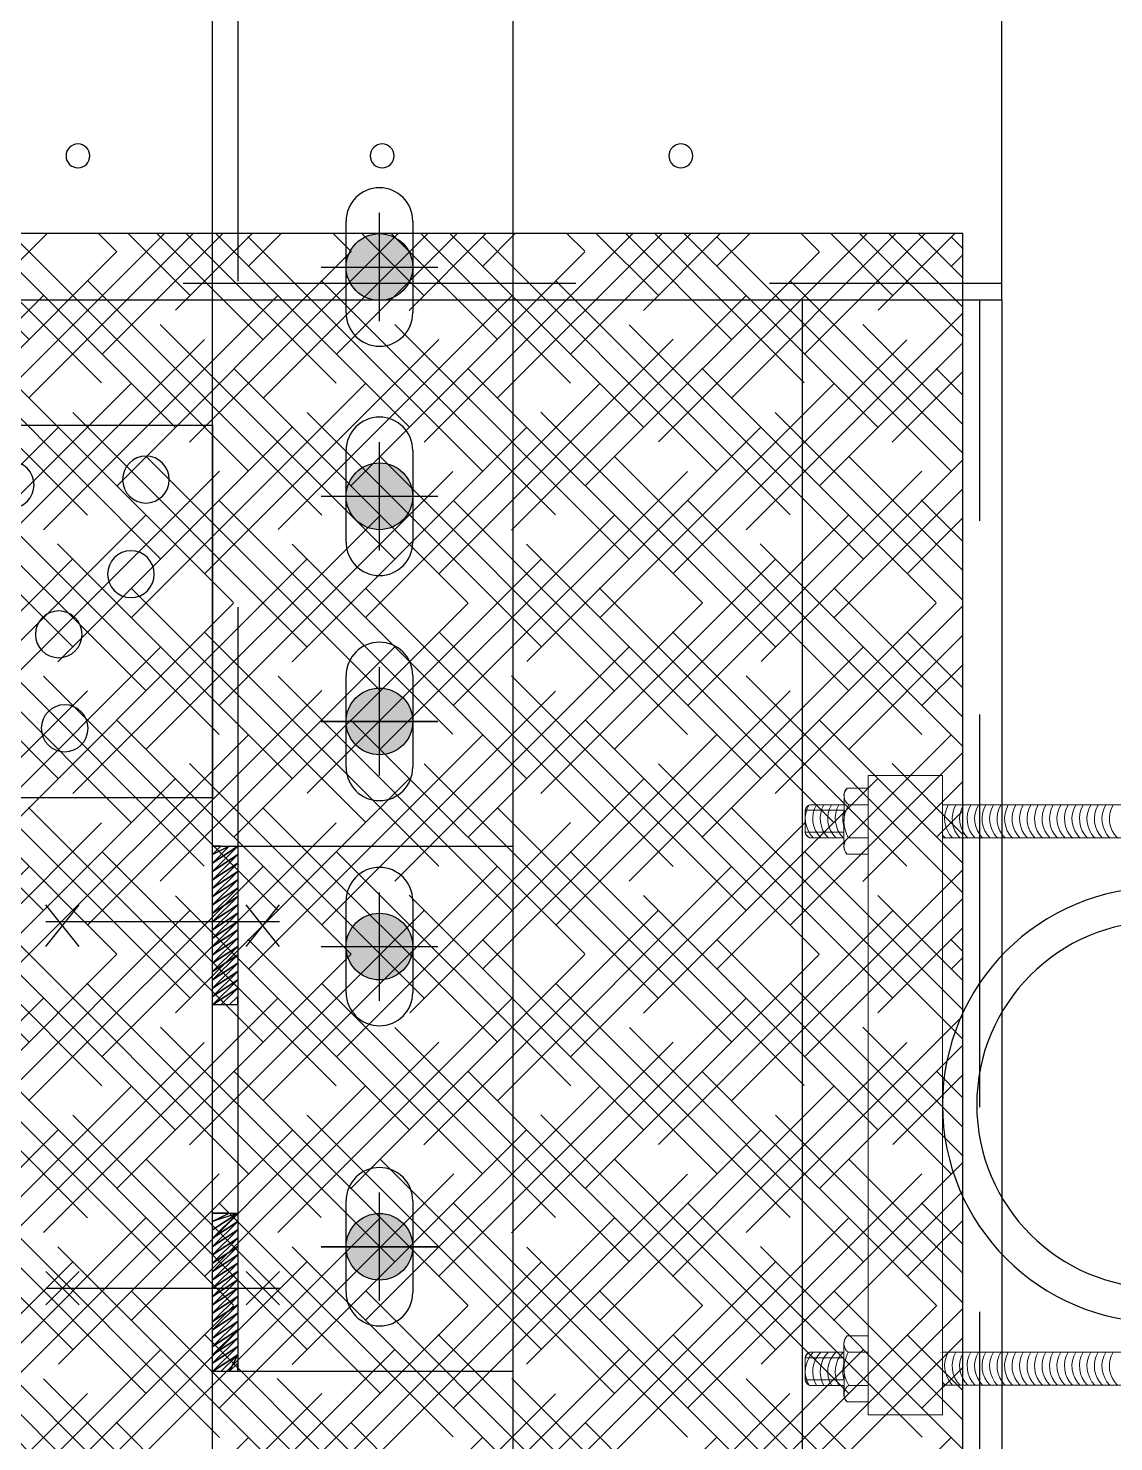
# Model space of a CAD drawing. Header units: inches. Extents: x -7660 to 802, y -193 to 3.
# Drawn here: x 313.572 to 314.006, y -156.532 to -155.968 of the extents above; entities that cross this region are included whole.
import ezdxf

# ---------------------------------------------------------------- set-up
doc = ezdxf.new("R2010")
doc.units = ezdxf.units.IN
doc.header["$MEASUREMENT"] = 0
doc.linetypes.add('HIDDEN', pattern=[0.375, 0.25, -0.125])
for name, color, linetype in [('0-A INSTALAR', 10, 'Continuous'), ('AT', 80, 'Continuous'), ('lay_exist', 9, 'Continuous'), ('LINHA FINA', 9, 'Continuous'), ('À INSTALAR', 10, 'Continuous')]:
    doc.layers.add(name, color=color, linetype=linetype)

# ---------------------------------------------------------------- blocks, each defined once
blk = doc.blocks.new('FCI 2')
at = {"layer": 'AT'}
h = blk.add_hatch(color=256, dxfattribs=at)
h.paths.add_polyline_path([(1010713.667785916, 151166.1962165064, 1), (1010726.367785916, 151166.1962165064, 1)])
h.paths.add_polyline_path([(1010723.97610635, 151168.1452679973), (1010723.684874237, 151163.7427361995), (1010719.726553803, 151161.7936847085), (1010716.059465481, 151164.2471650155), (1010716.350697594, 151168.6496968134), (1010720.309018028, 151170.5987483043)], flags=16)
h = blk.add_hatch(color=256, dxfattribs=at)
h.paths.add_polyline_path([(1010714.917785916, 151120.4162165064, 1), (1010727.617785916, 151120.4162165064, 1)])
h.paths.add_polyline_path([(1010725.22610635, 151122.3652679974), (1010724.934874238, 151117.9627361995), (1010720.976553803, 151116.0136847086), (1010717.309465482, 151118.4671650156), (1010717.600697594, 151122.8696968133), (1010721.559018028, 151124.8187483043)], flags=16)
for points in [[(1010707.387785916, 151105.9062165064), (1010827.307785916, 151105.9062165064), (1010827.307785916, 151182.0662165064), (1010707.387785916, 151182.0662165064)], [(1010719.726553803, 151161.7936847085), (1010723.684874237, 151163.7427361994), (1010723.97610635, 151168.1452679973), (1010720.309018028, 151170.5987483043), (1010716.350697594, 151168.6496968134), (1010716.059465481, 151164.2471650155)], [(1010720.976553803, 151116.0136847085), (1010724.934874237, 151117.9627361994), (1010725.22610635, 151122.3652679973), (1010721.559018028, 151124.8187483043), (1010717.600697594, 151122.8696968134), (1010717.309465481, 151118.4671650155)]]:
    blk.add_lwpolyline(points, close=True, dxfattribs=at)
for centre, radius in [((1010720.017785916, 151166.1962165064), 6.35), ((1010720.017785916, 151166.1962165064), 6.35), ((1010741.677785916, 151168.3362165064), 4.79), ((1010769.457785916, 151168.2162165064), 4.79), ((1010796.947785916, 151167.8462165064), 4.79), ((1010740.447785916, 151148.2062165064), 4.79), ((1010767.997785916, 151148.3262165064), 4.79), ((1010795.727785916, 151148.6462165064), 4.79), ((1010754.227785916, 151136.6962165064), 4.79), ((1010783.027785916, 151136.4262165064), 4.79), ((1010810.547785916, 151136.3362165064), 4.79), ((1010721.267785916, 151120.4162165064), 6.35), ((1010721.267785916, 151120.4162165064), 6.35), ((1010757.557785916, 151117.5962165064), 4.79), ((1010785.887785916, 151118.0662165064), 4.79), ((1010813.617785916, 151116.9962165064), 4.79)]:
    blk.add_circle(centre, radius, dxfattribs=at)
blk = doc.blocks.new('*U332')
at = {"linetype": 'Continuous', "true_color": 0x939598}
h = blk.add_hatch(dxfattribs=at)
h.set_pattern_fill('HOUND', color=252, scale=0.07781485166917816, angle=135)
h.set_pattern_definition([(135, (23189.27117142202, 4963.724262901185), (-0.01719481540384413, 0.01031688924230648), [0.07781485166917816, -0.03890742583458908]), (225, (23189.27117142202, 4963.724262901185), (0.01719481540384413, 0.01031688924230648), [0.07781485166917818, -0.03890742583458909])])
h.paths.add_polyline_path([(40711.81952578435, 20616.68770633436), (40711.81952578438, 20617.1001580138), (40712.09368640527, 20617.1001580138), (40712.09368640525, 20616.68770633436)])
at = {"linetype": 'ByBlock', "lineweight": -3, "elevation": -4.579386081537542e-06}
for points in [[(40711.81172974774, 20616.70329840759), (40711.85980530685, 20616.70329840759), (40711.85980530687, 20617.06247717018), (40711.81172974776, 20617.10795405042), (40711.81172974774, 20616.70329840759), (40712.1027817813, 20616.70329840759), (40712.1027817813, 20616.6305353992), (40711.81172974774, 20616.6305353992)], [(40712.1027817813, 20616.70329840759), (40712.10278178132, 20617.10795405042), (40712.05600556163, 20617.06247717018), (40712.05600556161, 20616.70329840759)], [(40711.81952578435, 20616.68770633436), (40711.81952578438, 20617.1001580138), (40712.09368640527, 20617.1001580138), (40712.09368640525, 20616.68770633436)]]:
    blk.add_lwpolyline(points, close=True, dxfattribs=at)
at = {"elevation": -4.579386081537542e-06}
for points in [[(40712.09758442355, 20616.94107752429), (40712.09758442355, 20617.03203128478)], [(40712.09758442355, 20616.80074886525), (40712.09758442355, 20616.89300196517)], [(40712.09758442355, 20616.70329840759), (40712.09758442355, 20616.75527198501)], [(40711.91047954484, 20616.69940038928), (40712.00273264476, 20616.69940038928)], [(40712.04820952501, 20616.69940038928), (40712.1027817813, 20616.69940038928)]]:
    blk.add_lwpolyline(points, dxfattribs=at)
at = {"linetype": 'Continuous', "extrusion": (-0.01334139821658514, 3.752829520547848e-06, 0.999910999579234)}
for centre in [(40708.26241735555, 20616.67155379956, -543.0761142334885), (40708.33387466415, 20616.67155380317, -543.0770676587532)]:
    blk.add_circle(centre, 0.002801001806720073, dxfattribs=at)
at = {"linetype": 'Continuous', "extrusion": (0.01334139821658514, 3.752829520547848e-06, 0.999910999579234)}
blk.add_circle((40708.40403287122, 20616.66747706763, 543.2327362830017), 0.002801001806720073, dxfattribs=at)
blk = doc.blocks.new('Suporte Suporte Simples 02')
at = {"linetype": 'Continuous'}
h = blk.add_hatch(color=256, dxfattribs=at)
edge = h.paths.add_edge_path()
edge.add_arc((153.112223457345, -548.3206746373362), 0.005114463218205856, -180, 180, ccw=False)
h = blk.add_hatch(color=256, dxfattribs=at)
edge = h.paths.add_edge_path()
edge.add_arc((153.112223457345, -548.3667048063016), 0.005114463218205856, -180, 180, ccw=False)
h = blk.add_hatch(color=256, dxfattribs=at)
edge = h.paths.add_edge_path()
edge.add_arc((153.112223457345, -548.4012274330253), 0.005114463218205856, -180, 180, ccw=False)
h = blk.add_hatch(color=256, dxfattribs=at)
edge = h.paths.add_edge_path()
edge.add_arc((153.112223457345, -548.4357500597489), 0.005114463218205856, -180, 180, ccw=False)
h = blk.add_hatch(color=256, dxfattribs=at)
edge = h.paths.add_edge_path()
edge.add_arc((153.112223457345, -548.4709119943764), 0.005114463218205856, -180, 180, ccw=False)
for p, q in [((153.0917656056008, -548.5687261034254), (153.0917656056008, -548.1517633675121)), ((153.1377957745644, -548.1517633675121), (153.1377957745644, -548.5687261034254)), ((153.0917656056008, -548.3015252083569), (153.1377957745644, -548.3015252083569)), ((153.1071089941252, -548.327707024262, 1.849355622922638e-07), (153.1071089941252, -548.3136422504103, 1.849374818422011e-07)), ((153.1173379205611, -548.3136422504103, 1.849382789985657e-07), (153.1173379205611, -548.327707024262, 1.849363594486284e-07)), ((153.1071089941252, -548.3737371932275, 1.849355622922638e-07), (153.1071089941252, -548.3596724193758, 1.849374818422011e-07)), ((153.1173379205611, -548.3596724193758, 1.849382789985657e-07), (153.1173379205611, -548.3737371932275, 1.849363594486284e-07)), ((153.1377957745644, -548.382078004046), (153.0917656056008, -548.382078004046)), ((153.1071089941252, -548.4082598199511, 1.849355622922638e-07), (153.1071089941252, -548.3941950461012, 1.849374818422011e-07)), ((153.1173379205611, -548.3941950461012, 1.849382789985657e-07), (153.1173379205611, -548.4082598199511, 1.849363594486284e-07)), ((153.1071089941252, -548.4427824466748, 1.849355622922638e-07), (153.1071089941252, -548.4287176728249, 1.849374818422011e-07)), ((153.1173379205611, -548.4287176728249, 1.849382789985657e-07), (153.1173379205611, -548.4427824466748, 1.849363594486284e-07)), ((153.1071089941252, -548.4779443813004, 1.849355622937169e-07), (153.1071089941252, -548.4638796074505, 1.849374818436542e-07)), ((153.1173379205611, -548.4638796074505, 1.849382790000188e-07), (153.1173379205611, -548.4779443813004, 1.849363594500815e-07))]:
    blk.add_line(p, q, dxfattribs=at)
at = {"linetype": 'HIDDEN', "ltscale": 0.4}
blk.add_lwpolyline([(153.1339599271523, -548.5687261034254), (153.1339599271523, -548.1517633675121)], dxfattribs=at)
at = {"linetype": 'Continuous'}
for points in [[(153.1339599271523, -548.3015252083569), (153.1339599271523, -548.3015252083569), (153.1339599271523, -548.3015252083569), (153.1339599271523, -548.3015252083569), (153.1339599271523, -548.3015252083569)], [(153.1339599271523, -548.302803824161), (153.1339599271523, -548.3015252083569), (153.1339599271523, -548.302803824161), (153.1352385429564, -548.3015252083569), (153.1339599271523, -548.302803824161)], [(153.1339599271523, -548.302803824161), (153.1352385429564, -548.3015252083569), (153.1339599271523, -548.302803824161), (153.1352385429564, -548.3015252083569), (153.1339599271523, -548.302803824161), (153.1352385429564, -548.3015252083569)], [(153.1339599271523, -548.302803824161), (153.1352385429564, -548.3015252083569), (153.1339599271523, -548.302803824161)], [(153.1339599271523, -548.304082439965), (153.1352385429564, -548.3015252083569), (153.1339599271523, -548.304082439965), (153.1365171587604, -548.3015252083569), (153.1339599271523, -548.304082439965)], [(153.1339599271523, -548.304082439965), (153.1365171587604, -548.3015252083569), (153.1339599271523, -548.304082439965), (153.1365171587604, -548.3015252083569), (153.1339599271523, -548.304082439965), (153.1365171587604, -548.3015252083569)], [(153.1339599271523, -548.304082439965), (153.1377957745644, -548.3015252083569), (153.1339599271523, -548.304082439965)], [(153.1377957745644, -548.3015252083569), (153.1339599271523, -548.3053610557708), (153.1377957745644, -548.3015252083569), (153.1339599271523, -548.3053610557708), (153.1377957745644, -548.3015252083569), (153.1339599271523, -548.3053610557708), (153.1377957745644, -548.302803824161), (153.1339599271523, -548.3053610557708)], [(153.1377957745644, -548.3015252083569), (153.1377957745644, -548.3258189086428), (153.1339599271523, -548.3258189086428), (153.1339599271523, -548.3015252083569), (153.1377957745644, -548.3015252083569)], [(153.1339599271523, -548.3066396715749), (153.1377957745644, -548.302803824161), (153.1339599271523, -548.3066396715749), (153.1377957745644, -548.302803824161), (153.1339599271523, -548.3066396715749)], [(153.1377957745644, -548.302803824161), (153.1339599271523, -548.3066396715749), (153.1377957745644, -548.302803824161), (153.1339599271523, -548.3066396715749), (153.1377957745644, -548.302803824161), (153.1339599271523, -548.3066396715749), (153.1377957745644, -548.304082439965), (153.1339599271523, -548.3066396715749)], [(153.1339599271523, -548.3079182873789), (153.1377957745644, -548.304082439965), (153.1339599271523, -548.3079182873789), (153.1377957745644, -548.304082439965), (153.1339599271523, -548.3079182873789)], [(153.1377957745644, -548.304082439965), (153.1339599271523, -548.3079182873789), (153.1377957745644, -548.304082439965), (153.1339599271523, -548.3079182873789), (153.1377957745644, -548.304082439965), (153.1339599271523, -548.3079182873789), (153.1377957745644, -548.3053610557708), (153.1339599271523, -548.3079182873789)], [(153.1339599271523, -548.309196903183), (153.1377957745644, -548.3053610557708), (153.1339599271523, -548.309196903183), (153.1377957745644, -548.3053610557708), (153.1339599271523, -548.309196903183)], [(153.1377957745644, -548.3053610557708), (153.1339599271523, -548.309196903183), (153.1377957745644, -548.3066396715749), (153.1339599271523, -548.309196903183), (153.1377957745644, -548.3066396715749), (153.1339599271523, -548.309196903183), (153.1377957745644, -548.3066396715749), (153.1339599271523, -548.309196903183)], [(153.1339599271523, -548.3104755189888), (153.1377957745644, -548.3066396715749), (153.1339599271523, -548.3104755189888), (153.1377957745644, -548.3066396715749), (153.1339599271523, -548.3104755189888)], [(153.1377957745644, -548.3066396715749), (153.1339599271523, -548.3104755189888), (153.1377957745644, -548.3079182873789), (153.1339599271523, -548.3104755189888), (153.1377957745644, -548.3079182873789), (153.1339599271523, -548.3117541347929), (153.1377957745644, -548.3079182873789), (153.1339599271523, -548.3117541347929)], [(153.1339599271523, -548.3117541347929), (153.1377957745644, -548.3079182873789), (153.1339599271523, -548.3117541347929), (153.1377957745644, -548.3079182873789), (153.1339599271523, -548.3117541347929)], [(153.1377957745644, -548.3079182873789), (153.1339599271523, -548.3117541347929), (153.1377957745644, -548.309196903183), (153.1339599271523, -548.3117541347929), (153.1377957745644, -548.309196903183), (153.1339599271523, -548.3130327505969), (153.1377957745644, -548.309196903183), (153.1339599271523, -548.3130327505969)], [(153.1339599271523, -548.3130327505969), (153.1377957745644, -548.309196903183), (153.1339599271523, -548.3130327505969), (153.1377957745644, -548.309196903183), (153.1339599271523, -548.3130327505969)], [(153.1377957745644, -548.309196903183), (153.1339599271523, -548.3130327505969), (153.1377957745644, -548.3104755189888), (153.1339599271523, -548.3130327505969), (153.1377957745644, -548.3104755189888), (153.1339599271523, -548.3143113664028), (153.1377957745644, -548.3104755189888), (153.1339599271523, -548.3143113664028)], [(153.1339599271523, -548.3143113664028), (153.1377957745644, -548.3104755189888), (153.1339599271523, -548.3143113664028), (153.1377957745644, -548.3117541347929), (153.1339599271523, -548.3143113664028)], [(153.112223457345, -548.3123636346063), (153.112223457345, -548.3289856400661)], [(153.1275668481285, -548.3117541347929), (153.1326813113483, -548.3168685980108)], [(153.1326813113483, -548.3117541347929), (153.1275668481285, -548.3168685980108)], [(153.1377957745644, -548.3117541347929), (153.1339599271523, -548.3143113664028), (153.1377957745644, -548.3117541347929), (153.1339599271523, -548.3143113664028), (153.1377957745644, -548.3117541347929), (153.1339599271523, -548.3155899822068), (153.1377957745644, -548.3117541347929), (153.1339599271523, -548.3155899822068)], [(153.1339599271523, -548.3155899822068), (153.1377957745644, -548.3117541347929), (153.1339599271523, -548.3155899822068), (153.1377957745644, -548.3130327505969), (153.1339599271523, -548.3155899822068)], [(153.1377957745644, -548.3130327505969), (153.1339599271523, -548.3155899822068), (153.1377957745644, -548.3130327505969), (153.1339599271523, -548.3155899822068), (153.1377957745644, -548.3130327505969), (153.1339599271523, -548.3168685980108), (153.1377957745644, -548.3130327505969), (153.1339599271523, -548.3168685980108), (153.1377957745644, -548.3130327505969), (153.1339599271523, -548.3168685980108), (153.1377957745644, -548.3143113664028), (153.1339599271523, -548.3168685980108)], [(153.1633680906561, -548.3117541347929), (153.15825362744, -548.3168685980108)], [(153.15825362744, -548.3117541347929), (153.1633680906561, -548.3168685980108)], [(153.1633680906561, -548.3143113664028), (153.1275668481285, -548.3143113664028)], [(153.1377957745644, -548.3143113664028), (153.1339599271523, -548.3181472138167), (153.1377957745644, -548.3143113664028), (153.1339599271523, -548.3181472138167), (153.1377957745644, -548.3143113664028), (153.1339599271523, -548.3181472138167), (153.1377957745644, -548.3143113664028), (153.1339599271523, -548.3181472138167), (153.1377957745644, -548.3143113664028), (153.1339599271523, -548.3181472138167), (153.1377957745644, -548.3155899822068), (153.1339599271523, -548.3181472138167)], [(153.1377957745644, -548.3155899822068), (153.1339599271523, -548.3194258296207), (153.1377957745644, -548.3155899822068), (153.1339599271523, -548.3194258296207), (153.1377957745644, -548.3155899822068), (153.1339599271523, -548.3194258296207), (153.1377957745644, -548.3155899822068), (153.1339599271523, -548.3194258296207), (153.1377957745644, -548.3155899822068), (153.1339599271523, -548.3194258296207), (153.1377957745644, -548.3168685980108), (153.1339599271523, -548.3194258296207)], [(153.1377957745644, -548.3168685980108), (153.1339599271523, -548.3207044454248), (153.1377957745644, -548.3168685980108), (153.1339599271523, -548.3207044454248), (153.1377957745644, -548.3168685980108), (153.1339599271523, -548.3207044454248), (153.1377957745644, -548.3181472138167), (153.1339599271523, -548.3207044454248), (153.1377957745644, -548.3181472138167), (153.1339599271523, -548.3207044454248), (153.1377957745644, -548.3181472138167), (153.1339599271523, -548.3207044454248)], [(153.1377957745644, -548.3181472138167), (153.1339599271523, -548.3219830612288), (153.1377957745644, -548.3181472138167), (153.1339599271523, -548.3219830612288), (153.1377957745644, -548.3181472138167), (153.1339599271523, -548.3219830612288), (153.1377957745644, -548.3194258296207), (153.1339599271523, -548.3219830612288), (153.1377957745644, -548.3194258296207), (153.1339599271523, -548.3232616770347), (153.1377957745644, -548.3194258296207), (153.1339599271523, -548.3232616770347)], [(153.1377957745644, -548.3194258296207), (153.1339599271523, -548.3232616770347), (153.1377957745644, -548.3194258296207), (153.1339599271523, -548.3232616770347), (153.1377957745644, -548.3194258296207), (153.1339599271523, -548.3232616770347), (153.1377957745644, -548.3207044454248), (153.1339599271523, -548.3232616770347), (153.1377957745644, -548.3207044454248), (153.1339599271523, -548.3245402928387), (153.1377957745644, -548.3207044454248), (153.1339599271523, -548.3245402928387)], [(153.1211737679769, -548.3206746373362), (153.103273146713, -548.3206746373362)], [(153.1032731478408, -548.3206746373362), (153.1211737691046, -548.3206746373362)], [(153.1377957745644, -548.3207044454248), (153.1339599271523, -548.3245402928387), (153.1377957745644, -548.3207044454248), (153.1339599271523, -548.3245402928387), (153.1377957745644, -548.3207044454248), (153.1339599271523, -548.3245402928387), (153.1377957745644, -548.3219830612288), (153.1339599271523, -548.3245402928387), (153.1377957745644, -548.3219830612288), (153.1339599271523, -548.3258189086428), (153.1377957745644, -548.3219830612288), (153.1339599271523, -548.3258189086428)], [(153.1377957745644, -548.3219830612288), (153.1339599271523, -548.3258189086428), (153.1377957745644, -548.3232616770347), (153.1339599271523, -548.3258189086428), (153.1377957745644, -548.3232616770347), (153.1339599271523, -548.3258189086428), (153.1377957745644, -548.3232616770347), (153.1339599271523, -548.3258189086428), (153.1377957745644, -548.3232616770347), (153.1339599271523, -548.3258189086428)], [(153.1339599271523, -548.3258189086428), (153.1377957745644, -548.3232616770347), (153.1339599271523, -548.3258189086428), (153.1377957745644, -548.3232616770347)], [(153.1339599271523, -548.3258189086428), (153.1377957745644, -548.3245402928387), (153.1352385429564, -548.3258189086428), (153.1377957745644, -548.3245402928387), (153.1352385429564, -548.3258189086428), (153.1377957745644, -548.3245402928387), (153.1352385429564, -548.3258189086428), (153.1377957745644, -548.3245402928387), (153.1352385429564, -548.3258189086428)], [(153.1352385429564, -548.3258189086428), (153.1377957745644, -548.3245402928387), (153.1352385429564, -548.3258189086428), (153.1377957745644, -548.3245402928387)], [(153.1352385429564, -548.3258189086428), (153.1377957745644, -548.3258189086428), (153.1365171587604, -548.3258189086428), (153.1377957745644, -548.3258189086428), (153.1365171587604, -548.3258189086428), (153.1377957745644, -548.3258189086428), (153.1365171587604, -548.3258189086428), (153.1377957745644, -548.3258189086428), (153.1365171587604, -548.3258189086428)], [(153.112223457345, -548.3583938035717), (153.112223457345, -548.3750158090315)], [(153.1339599271523, -548.3577843037583), (153.1339599271523, -548.3577843037583)], [(153.1339599271523, -548.3577843037583), (153.1339599271523, -548.3577843037583), (153.1339599271523, -548.3577843037583), (153.1339599271523, -548.3577843037583), (153.1339599271523, -548.3590629195623), (153.1352385429564, -548.3577843037583), (153.1339599271523, -548.3590629195623), (153.1352385429564, -548.3577843037583), (153.1339599271523, -548.3590629195623), (153.1352385429564, -548.3577843037583), (153.1339599271523, -548.3590629195623), (153.1352385429564, -548.3577843037583)], [(153.1339599271523, -548.3590629195623), (153.1352385429564, -548.3577843037583), (153.1339599271523, -548.3590629195623), (153.1352385429564, -548.3577843037583), (153.1339599271523, -548.3590629195623)], [(153.1339599271523, -548.3603415353682), (153.1365171587604, -548.3577843037583), (153.1339599271523, -548.3603415353682), (153.1365171587604, -548.3577843037583), (153.1339599271523, -548.3603415353682), (153.1365171587604, -548.3577843037583), (153.1339599271523, -548.3603415353682), (153.1365171587604, -548.3577843037583)], [(153.1339599271523, -548.3603415353682), (153.1377957745644, -548.3577843037583), (153.1339599271523, -548.3603415353682), (153.1377957745644, -548.3577843037583), (153.1339599271523, -548.3603415353682)], [(153.1377957745644, -548.3577843037583), (153.1339599271523, -548.3616201511722), (153.1377957745644, -548.3577843037583), (153.1339599271523, -548.3616201511722)], [(153.1377957745644, -548.3577843037583), (153.1339599271523, -548.3616201511722), (153.1377957745644, -548.3590629195623), (153.1339599271523, -548.3616201511722), (153.1377957745644, -548.3590629195623), (153.1339599271523, -548.3616201511722), (153.1377957745644, -548.3590629195623), (153.1339599271523, -548.3616201511722), (153.1377957745644, -548.3590629195623), (153.1339599271523, -548.3628987669763), (153.1377957745644, -548.3590629195623), (153.1339599271523, -548.3628987669763)], [(153.1377957745644, -548.382078004046), (153.1377957745644, -548.382078004046), (153.1339599271523, -548.382078004046), (153.1339599271523, -548.3577843037583), (153.1377957745644, -548.3577843037583), (153.1377957745644, -548.382078004046)], [(153.1377957745644, -548.3590629195623), (153.1339599271523, -548.3628987669763), (153.1377957745644, -548.3603415353682), (153.1339599271523, -548.3628987669763), (153.1377957745644, -548.3603415353682), (153.1339599271523, -548.3641773827803), (153.1377957745644, -548.3603415353682), (153.1339599271523, -548.3641773827803), (153.1377957745644, -548.3603415353682), (153.1339599271523, -548.3641773827803), (153.1377957745644, -548.3603415353682), (153.1339599271523, -548.3641773827803)], [(153.1377957745644, -548.3603415353682), (153.1339599271523, -548.3641773827803), (153.1377957745644, -548.3616201511722), (153.1339599271523, -548.3641773827803), (153.1377957745644, -548.3616201511722), (153.1339599271523, -548.3654559985862), (153.1377957745644, -548.3616201511722), (153.1339599271523, -548.3654559985862), (153.1377957745644, -548.3616201511722), (153.1339599271523, -548.3654559985862), (153.1377957745644, -548.3616201511722), (153.1339599271523, -548.3654559985862)], [(153.1377957745644, -548.3616201511722), (153.1339599271523, -548.3654559985862), (153.1377957745644, -548.3628987669763), (153.1339599271523, -548.3654559985862), (153.1377957745644, -548.3628987669763), (153.1339599271523, -548.3667346143902), (153.1377957745644, -548.3628987669763), (153.1339599271523, -548.3667346143902), (153.1377957745644, -548.3628987669763), (153.1339599271523, -548.3667346143902), (153.1377957745644, -548.3641773827803), (153.1339599271523, -548.3667346143902)], [(153.1377957745644, -548.3641773827803), (153.1339599271523, -548.3667346143902), (153.1377957745644, -548.3641773827803), (153.1339599271523, -548.3667346143902), (153.1377957745644, -548.3641773827803), (153.1339599271523, -548.3680132301943), (153.1377957745644, -548.3641773827803), (153.1339599271523, -548.3680132301943), (153.1377957745644, -548.3641773827803), (153.1339599271523, -548.3680132301943), (153.1377957745644, -548.3654559985862), (153.1339599271523, -548.3680132301943)], [(153.1377957745644, -548.3654559985862), (153.1339599271523, -548.3692918460001), (153.1377957745644, -548.3654559985862), (153.1339599271523, -548.3692918460001), (153.1377957745644, -548.3654559985862), (153.1339599271523, -548.3692918460001), (153.1377957745644, -548.3654559985862), (153.1339599271523, -548.3692918460001), (153.1377957745644, -548.3654559985862), (153.1339599271523, -548.3692918460001), (153.1377957745644, -548.3667346143902), (153.1339599271523, -548.3692918460001)], [(153.1211737679769, -548.3667048063016), (153.103273146713, -548.3667048063016)], [(153.1211737691046, -548.3667048063016), (153.1032731478408, -548.3667048063016)], [(153.1275668481285, -548.3667346143902), (153.1326813113483, -548.3731276934141)], [(153.1326813113483, -548.3667346143902), (153.1275668481285, -548.3731276934141)], [(153.1377957745644, -548.3667346143902), (153.1339599271523, -548.3705704618042), (153.1377957745644, -548.3667346143902), (153.1339599271523, -548.3705704618042), (153.1377957745644, -548.3667346143902), (153.1339599271523, -548.3705704618042), (153.1377957745644, -548.3667346143902), (153.1339599271523, -548.3705704618042), (153.1377957745644, -548.3667346143902), (153.1339599271523, -548.3705704618042), (153.1377957745644, -548.3680132301943), (153.1339599271523, -548.3705704618042)], [(153.1633680906561, -548.3667346143902), (153.15825362744, -548.3731276934141)], [(153.15825362744, -548.3667346143902), (153.1633680906561, -548.3731276934141)], [(153.1377957745644, -548.3680132301943), (153.1339599271523, -548.3718490776082), (153.1377957745644, -548.3680132301943), (153.1339599271523, -548.3718490776082), (153.1377957745644, -548.3680132301943), (153.1339599271523, -548.3718490776082), (153.1377957745644, -548.3692918460001), (153.1339599271523, -548.3718490776082), (153.1377957745644, -548.3692918460001), (153.1339599271523, -548.3718490776082), (153.1377957745644, -548.3692918460001), (153.1339599271523, -548.3718490776082)], [(153.1339599271523, -548.3731276934141), (153.1377957745644, -548.3692918460001), (153.1339599271523, -548.3731276934141), (153.1377957745644, -548.3692918460001), (153.1339599271523, -548.3731276934141)], [(153.1377957745644, -548.3692918460001), (153.1339599271523, -548.3731276934141), (153.1377957745644, -548.3705704618042), (153.1339599271523, -548.3731276934141), (153.1377957745644, -548.3705704618042), (153.1339599271523, -548.3731276934141), (153.1377957745644, -548.3705704618042), (153.1339599271523, -548.3731276934141)], [(153.1633680906561, -548.3705704618042), (153.1275668481285, -548.3705704618042)], [(153.1339599271523, -548.3744063092181), (153.1377957745644, -548.3705704618042), (153.1339599271523, -548.3744063092181), (153.1377957745644, -548.3705704618042), (153.1339599271523, -548.3744063092181)], [(153.1377957745644, -548.3705704618042), (153.1339599271523, -548.3744063092181), (153.1377957745644, -548.3718490776082), (153.1339599271523, -548.3744063092181), (153.1377957745644, -548.3718490776082), (153.1339599271523, -548.3756849250221), (153.1377957745644, -548.3718490776082), (153.1339599271523, -548.3756849250221)], [(153.1339599271523, -548.3756849250221), (153.1377957745644, -548.3718490776082), (153.1339599271523, -548.3756849250221), (153.1377957745644, -548.3718490776082), (153.1339599271523, -548.3756849250221)], [(153.1377957745644, -548.3718490776082), (153.1339599271523, -548.3756849250221), (153.1377957745644, -548.3731276934141), (153.1339599271523, -548.3756849250221), (153.1377957745644, -548.3731276934141), (153.1339599271523, -548.376963540828), (153.1377957745644, -548.3731276934141), (153.1339599271523, -548.376963540828)], [(153.1339599271523, -548.376963540828), (153.1377957745644, -548.3731276934141), (153.1339599271523, -548.376963540828), (153.1377957745644, -548.3731276934141), (153.1339599271523, -548.376963540828)], [(153.1377957745644, -548.3731276934141), (153.1339599271523, -548.376963540828), (153.1377957745644, -548.3744063092181), (153.1339599271523, -548.376963540828), (153.1377957745644, -548.3744063092181), (153.1339599271523, -548.378242156632), (153.1377957745644, -548.3744063092181), (153.1339599271523, -548.378242156632)], [(153.1339599271523, -548.378242156632), (153.1377957745644, -548.3744063092181), (153.1339599271523, -548.378242156632), (153.1377957745644, -548.3756849250221), (153.1339599271523, -548.378242156632)], [(153.1377957745644, -548.3756849250221), (153.1339599271523, -548.378242156632), (153.1377957745644, -548.3756849250221), (153.1339599271523, -548.378242156632), (153.1377957745644, -548.3756849250221), (153.1339599271523, -548.3795207724361), (153.1377957745644, -548.3756849250221), (153.1339599271523, -548.3795207724361)], [(153.1339599271523, -548.3795207724361), (153.1377957745644, -548.3756849250221), (153.1339599271523, -548.3795207724361), (153.1377957745644, -548.376963540828), (153.1339599271523, -548.3795207724361)], [(153.1377957745644, -548.376963540828), (153.1339599271523, -548.3807993882401), (153.1377957745644, -548.376963540828), (153.1339599271523, -548.3807993882401), (153.1377957745644, -548.376963540828), (153.1339599271523, -548.3807993882401), (153.1377957745644, -548.376963540828), (153.1339599271523, -548.3807993882401)], [(153.1339599271523, -548.3807993882401), (153.1377957745644, -548.376963540828), (153.1339599271523, -548.3807993882401), (153.1377957745644, -548.378242156632), (153.1339599271523, -548.3807993882401)], [(153.1377957745644, -548.378242156632), (153.1339599271523, -548.382078004046), (153.1377957745644, -548.378242156632), (153.1339599271523, -548.382078004046), (153.1377957745644, -548.378242156632), (153.1339599271523, -548.382078004046), (153.1377957745644, -548.378242156632), (153.1339599271523, -548.382078004046)], [(153.1339599271523, -548.382078004046), (153.1377957745644, -548.378242156632), (153.1339599271523, -548.382078004046), (153.1377957745644, -548.3795207724361), (153.1339599271523, -548.382078004046)], [(153.1377957745644, -548.3795207724361), (153.1339599271523, -548.382078004046), (153.1377957745644, -548.3795207724361), (153.1339599271523, -548.382078004046), (153.1377957745644, -548.3795207724361), (153.1352385429564, -548.382078004046), (153.1377957745644, -548.3807993882401), (153.1352385429564, -548.382078004046), (153.1377957745644, -548.3807993882401), (153.1352385429564, -548.382078004046), (153.1377957745644, -548.3807993882401), (153.1352385429564, -548.382078004046)], [(153.1377957745644, -548.3807993882401), (153.1352385429564, -548.382078004046), (153.1377957745644, -548.3807993882401), (153.1352385429564, -548.382078004046), (153.1377957745644, -548.3807993882401), (153.1365171587604, -548.382078004046), (153.1377957745644, -548.382078004046), (153.1365171587604, -548.382078004046), (153.1377957745644, -548.382078004046), (153.1365171587604, -548.382078004046), (153.1377957745644, -548.382078004046), (153.1365171587604, -548.382078004046)], [(153.112223457345, -548.3929164302954), (153.112223457345, -548.4095384357552)], [(153.1211737679769, -548.4012274330253), (153.103273146713, -548.4012274330253)], [(153.1211737691046, -548.4012274330253), (153.1032731478408, -548.4012274330253)], [(153.1032731478408, -548.4012274330253), (153.1211737691046, -548.4012274330253)], [(153.112223457345, -548.427439057019), (153.112223457345, -548.4440610624788)], [(153.1211737679769, -548.4357500597489), (153.103273146713, -548.4357500597489)], [(153.1211737691046, -548.4357500597489), (153.1032731478408, -548.4357500597489)], [(153.112223457345, -548.4626009916465), (153.112223457345, -548.4792229971063)], [(153.1211737679769, -548.4709119943764), (153.103273146713, -548.4709119943764)]]:
    blk.add_lwpolyline(points, dxfattribs=at)
for centre in [(153.112223457345, -548.3206746373362, 1.849373192235973e-07), (153.112223457345, -548.3667048063016, 1.849373192235973e-07), (153.112223457345, -548.4012274330253, 1.849373192235973e-07), (153.112223457345, -548.4357500597489, 1.849373192235973e-07), (153.112223457345, -548.4709119943764, 1.849373192250504e-07)]:
    blk.add_circle(centre, 0.005114463218205856, dxfattribs=at)
for centre, start, end in [((153.112223457345, -548.3136422504103), 0, 180), ((153.112223457345, -548.327707024262), 180, 0), ((153.112223457345, -548.3596724193758), 0, 180), ((153.112223457345, -548.3737371932275), 180, 0), ((153.112223457345, -548.3941950461012), 0, 180), ((153.112223457345, -548.4082598199511), 180, 0), ((153.112223457345, -548.4287176728249), 0, 180), ((153.112223457345, -548.4427824466748), 180, 0), ((153.112223457345, -548.4638796074505), 0, 180), ((153.112223457345, -548.4779443813004), 180, 0)]:
    blk.add_arc(centre, 0.005114463218319542, start, end, dxfattribs=at)
blk = doc.blocks.new('*U335')
at = {"color": 4, "linetype": 'ByBlock', "rotation": 241.7342386315145}
blk.add_blockref('*U332', (41831.7612632743, 66237.22616739085), dxfattribs=at)
at = {"xscale": -1.53201034024474, "yscale": 1.53201034024474, "zscale": 1.53201034024474, "rotation": 241.7342386316476}
blk.add_blockref('Suporte Suporte Simples 02', (41339.48533136389, 20011.94365843571), dxfattribs=at)
at = {"layer": 'lay_exist', "extrusion": (0.03883678591121263, 0.07223111028472101, 0.9966315120279527), "xscale": 0.001149007755181295, "yscale": 0.001149007755181295, "zscale": 0.001149007755181295, "rotation": 89.99999999997537}
blk.add_blockref('FCI 2', (-25919.44252035506, -38464.67674116387, 3165.147351854286), dxfattribs=at)
blk = doc.blocks.new('*U362')
at = {"layer": 'LINHA FINA', "lineweight": 5}
for p, q in [((150.9365709572317, 634.7663774352133), (145.0258733585797, 632.0365787695966)), ((150.9355800826049, 634.7625292253942), (145.0271639816834, 632.0337842474307)), ((150.9355800826049, 634.7625292253942), (155.7313262813636, 624.3785379450908)), ((151.3785625369224, 634.8137633269235), (150.9365709572317, 634.7663774352133)), ((151.8339389878743, 634.7815303111533), (151.3785625369224, 634.8137633269235)), ((152.2301616855175, 634.6779828642947), (151.8339389878743, 634.7815303111533)), ((152.6258285085071, 634.4859052380892), (152.2301616855175, 634.6779828642947)), ((152.958201224551, 634.2262445427696), (152.6258285085071, 634.4859052380892)), ((157.1924404685024, 625.0580564098593), (152.958201224551, 634.2262445427696)), ((157.1950290996614, 625.0524513753967), (152.9582012246039, 634.2262445427939)), ((144.1440468481108, 630.5746354200115), (144.1239657254073, 630.1462381010923)), ((144.1239657254073, 630.1462381010923), (148.3575168485385, 620.9735824637414)), ((144.1239657254621, 630.1462381011818), (148.3597848093316, 620.9746292192883)), ((144.2622627895471, 631.0082203501853), (144.1440468481108, 630.5746354200115)), ((144.4538869041424, 631.3989274610922), (144.2622627895471, 631.0082203501853)), ((144.69769518026, 631.7291103705118), (144.4538869041424, 631.3989274610922)), ((145.0258733585797, 632.0365787695966), (144.69769518026, 631.7291103705118)), ((145.0271639816834, 632.0337842474307), (149.8229101804442, 621.6497929671925)), ((146.2183747255255, 619.9862819593845), (159.3104891282075, 626.0288216365705)), ((159.8135173574566, 626.2685754855734), (157.1924404685024, 625.0580564098593)), ((160.3448952834588, 626.4106333298266), (159.8135173574566, 626.2685754855734)), ((160.9193532159843, 626.4565142551751), (160.3448952834588, 626.4106333298266)), ((161.4656821918578, 626.4013738725666), (160.9193532159843, 626.4565142551751)), ((162.0037863956589, 626.2444569161307), (161.4656821918578, 626.4013738725666)), ((164.5989501809082, 620.6252775467169), (162.0037863956589, 626.2444569161307)), ((162.0037863970632, 626.2444569177408), (164.598950181376, 620.625277545843)), ((-2.880457198281249, 543.2765289161905), (168.0183453729326, 622.2044922282619)), ((148.3575168485385, 620.9735824637414), (146.218374725497, 619.9862819593075)), ((157.7764573017246, 623.7935137398084), (160.181832430616, 618.5852743249045)), ((177.1895659440791, 602.3465034133834), (168.0183453787984, 622.2044922309706)), ((144.595567349879, 618.639951247335), (144.3353153982166, 618.0844440348335)), ((144.3353153982166, 618.0844440348335), (146.9304791830071, 612.4652646632202)), ((144.3353153983791, 618.0844440358701), (146.9304791826918, 612.4652646639723)), ((144.9622657645135, 619.1364461579954), (144.595567349879, 618.639951247335)), ((145.4202662177025, 619.54943744558), (144.9622657645135, 619.1364461579954)), ((145.9321525795102, 619.8646649792239), (145.4202662177025, 619.54943744558)), ((146.218374725497, 619.9862819593075), (145.9321525795102, 619.8646649792239)), ((148.8892761289899, 619.828147936756), (151.3475969312587, 614.5052678838981)), ((6.290763367688555, 523.4185400989854), (177.1895659389024, 602.3465034110568)), ((173.7769231860837, 600.7704072772644), (156.1084521886687, 592.610394392646)), ((156.2001088343186, 592.6527251327309), (173.8685798329763, 600.8127380145895)), ((177.2879750243216, 602.3919526977436), (173.8685798325105, 600.8127380155286)), ((169.3078797878113, 598.7064226964346), (223.022922046874, 482.3999070215776)), ((223.0229220472178, 482.3999070209028), (169.3078797881041, 598.7064226958005)), ((156.1016997491621, 592.6072758452673), (27.37862955708118, 533.1577676653196)), ((214.1873763209929, 478.3192954643215), (160.4723340619565, 594.6258111391905)), ((160.4723340615235, 594.6258111395034), (214.1873763213345, 478.3192954635816)), ((4.544038893135223, 567.1530081616734), (-1.364377207784116, 564.4242631837749)), ((-1.364377207808445, 564.4242631838276), (4.544038893082529, 567.153008161649)), ((4.978674659301021, 567.2072384998492), (4.544038893135223, 567.1530081616734)), ((4.544038893082529, 567.153008161649), (9.339785091894043, 556.7690168813699)), ((5.408599485346372, 567.1761726709844), (4.978674659301021, 567.2072384998492)), ((5.835081549323434, 567.0618106834016), (5.408599485346372, 567.1761726709844)), ((6.229682417743561, 566.8803281454171), (5.835081549323434, 567.0618106834016)), ((6.566660035057055, 566.6167234791013), (6.229682417743561, 566.8803281454171)), ((10.80269479101935, 557.4446476132655), (6.566660035057055, 566.6167234791013)), ((6.566660035057055, 566.6167234791013), (10.8024791189813, 557.4451145972974)), ((-2.240932469225413, 562.9683678575742), (-2.267575464060258, 562.5367170374366)), ((-2.267575464060258, 562.5367170374366), (1.969252410997285, 553.3629238700391)), ((1.9692524111029, 553.3629238700883), (-2.267575463982951, 562.5367170374079)), ((-2.129285066211992, 563.3863318433141), (-2.240932469225413, 562.9683678575742)), ((-1.939669813469266, 563.7760503723771), (-2.129285066211992, 563.3863318433141)), ((-1.682059311423075, 564.1219012495336), (-1.939669813469266, 563.7760503723771)), ((-1.364377207784116, 564.4242631837749), (-1.682059311423075, 564.1219012495336)), ((-1.364377207808445, 564.4242631838276), (3.431368991027512, 554.0402719034959)), ((12.94340019862477, 558.43452067365), (-0.1457245392240338, 552.3855076233386)), ((12.94340019854565, 558.4345206736135), (9.339785091894043, 556.7690168813699)), ((13.21498712282147, 558.5757215453613), (12.94340019854565, 558.4345206736135)), ((13.80787357204343, 558.7667093256521), (13.21498712282147, 558.5757215453613)), ((14.39109295395104, 558.8402404161341), (13.80787357204343, 558.7667093256521)), ((15.01640405372922, 558.8006692280483), (14.39109295395104, 558.8402404161341)), ((15.61224520648153, 558.6349358542759), (15.01640405372922, 558.8006692280483)), ((18.20740899090185, 553.0157564833253), (15.61224520648153, 558.6349358542759)), ((15.61224520574353, 558.6349358548325), (18.2074089909548, 553.0157564833496)), ((9.339785091894043, 556.7690168813699), (10.80269479101935, 557.4446476132655)), ((11.33197043961519, 556.2986333151515), (13.79029124270522, 550.975753262737)), ((-1.827361846108829, 550.9855500302949), (-2.05622578966512, 550.4749229702429)), ((-2.05622578966512, 550.4749229702429), (0.5389379931959866, 544.8557435994059)), ((-2.056225791669419, 550.4749229702791), (0.5389379935396619, 544.855743598731)), ((-1.524715923675558, 551.4310989153112), (-1.827361846108829, 550.9855500302949)), ((-1.11611194091148, 551.838789724153), (-1.524715923675558, 551.4310989153112)), ((-0.6559376472924896, 552.1560692990159), (-1.11611194091148, 551.838789724153)), ((-0.1457245392240338, 552.3855076233386), (-0.6559376472924896, 552.1560692990159)), ((1.969252410997285, 553.3629238700391), (-0.1457245392240338, 552.3855076233386)), ((2.550680613141822, 552.1039862345527), (4.956055743880768, 546.8957468204378)), ((-2.880457198281249, 543.2765289161905), (6.290763367529962, 523.4185400989124)), ((27.37862955710975, 533.1577676653966), (9.710158559694719, 524.9977547807781)), ((76.72303750371566, 414.8327166957466), (23.00799524460197, 531.1392323706443)), ((9.710158559375373, 524.9977547814001), (6.290763367686509, 523.4185400989204)), ((14.17244951862739, 527.058620812896), (67.88749177780807, 410.7521051384782))]:
    blk.add_line(p, q, dxfattribs=at)
at = {"layer": 'LINHA FINA', "lineweight": 30}
for radius in [64.05566203181442, 53.96815620003262]:
    blk.add_circle((121.2114453979549, 505.9364035808194), radius, dxfattribs=at)
at = {"layer": 'LINHA FINA', "lineweight": 5, "extrusion": (0, 0, -1)}
for centre, major_axis, start_param, end_param in [((152.0751351963574, 626.4637220210648), (7.492883300856764, -2.758418471357369), 3.13651446414163, 4.459892003024178), ((152.9995184361035, 624.4622008595964), (7.492883300793815, -2.758418471334193), 3.136514464141853, 4.459892003022798), ((151.4443216143113, 632.5400179160096), (2.12657059613342, -0.7828724107246058), 4.135912535213, 5.091240929732899), ((146.3892894489126, 630.2054000760982), (2.126570596027166, -0.7828724106854897), 2.762740704198777, 3.71806909881782), ((153.9239016760043, 622.4606796980709), (7.492883300856764, -2.758418471357369), 3.13651446414163, 4.459892003024178), ((153.9239016760043, 622.4606796980709), (7.492883300856764, -2.758418471357369), 3.13651446414163, 4.459892003024178), ((154.8482849157787, 620.4591585366798), (-2.758418471333751, -7.492883300792605), 1.565718137346693, 2.889095676233756), ((155.7726681556021, 618.4576373751827), (7.492883300793815, -2.758418471334193), 3.136514464141853, 4.459892003022798), ((156.6970513954518, 616.4561162136977), (7.492883300757192, -2.758418471320711), 3.61418647921141, 4.240289659474277), ((160.8838466321886, 623.3050322142074), (2.95187538445037, -1.086698839241496), 2.944775055733657, 4.723673610584928), ((147.3789759916091, 616.9539883418917), (3.046904607733631, -1.121682750547484), 3.144473481922229, 4.843467042456379), ((156.686979806709, 614.2935897549451), (-3.303468117403172, -8.973439435976037), 1.835306215134026, 2.903035029039337)]:
    blk.add_ellipse(centre, major_axis=major_axis, ratio=1, start_param=start_param, end_param=end_param, dxfattribs=at)
at = {"layer": 'LINHA FINA', "lineweight": 5}
for centre, major_axis, ratio, start_param, end_param in [((167.7358909198592, 588.5082088550852), (-2.758418471335707, -7.492883300797924), 1, 3.136514464142399, 4.459892003029207), ((168.6982887101093, 586.4925833692016), (-2.758418471335707, -7.492883300797924), 1, 3.136514464142399, 4.459892003029207), ((166.8495222305134, 590.495625692155), (-2.758418471359566, -7.492883300862723), 1, 3.136514464142441, 3.291014297121161), ((166.8495222305134, 590.495625692155), (-2.758418471359566, -7.492883300862723), 1, 4.444410394810736, 4.459892003024785), ((169.6226719499875, 584.4910622077941), (7.492883300809612, -2.758418471340011), 1, 1.565718137347517, 2.889095676231848), ((170.547055189758, 582.4895410462725), (-2.758418471359566, -7.492883300862723), 1, 3.136514464142441, 4.459892003024785), ((171.4714384295814, 580.4880198847757), (-2.758418471335707, -7.492883300797924), 1, 3.136514464142399, 4.459892003029207), ((172.3958216693783, 578.4864987232664), (7.492883300809612, -2.758418471340011), 1, 1.565718137347517, 2.889095676231848), ((173.320204909281, 576.4849775618061), (-2.758418471359566, -7.492883300862723), 1, 3.136514464142441, 4.459892003024785), ((174.2445881490007, 574.4834564003252), (-2.758418471335707, -7.492883300797924), 1, 3.136514464142399, 4.459892003029207), ((175.1689713888261, 572.4819352388934), (7.492883300809612, -2.758418471340011), 1, 1.565718137347517, 2.889095676231848), ((176.0933546287267, 570.4804140773679), (-2.758418471359566, -7.492883300862723), 1, 3.136514464142441, 4.459892003024785), ((177.0177378684728, 568.4788929158995), (-2.758418471335707, -7.492883300797924), 1, 3.136514464142399, 4.459892003029207), ((177.9421211082961, 566.4773717544023), (7.492883300809612, -2.758418471340011), 1, 1.565718137347517, 2.889095676231848), ((178.8665043481439, 564.4758505928526), (-2.758418471359566, -7.492883300862723), 1, 3.136514464142441, 4.459892003024785), ((179.7908875879184, 562.4743294314612), (-2.758418471335707, -7.492883300797924), 1, 3.136514464142399, 4.459892003029207), ((4.21460208513713, 558.175761209668), (-2.758418471358853, -7.492883300860795), 1, 3.136514464142168, 4.459892003024866), ((5.052780424894365, 564.930496852313), (2.126570596141603, -0.7828724107276182), 1, 1.191944377448352, 2.147272771964372), ((180.7152708277947, 560.4728082699887), (-2.758418471335707, -7.492883300797924), 1, 3.136514464142399, 4.459892003029207), ((181.639654067673, 558.4712871085812), (7.492883300809612, -2.758418471340011), 1, 1.565718137347517, 2.889095676231848), ((-0.00225174058147104, 562.59587901243), (-0.7828724107257606, -2.126570596136556), 1, 4.135912535214199, 5.091240929734476), ((5.138985324960515, 556.1742400481712), (-2.758418471334935, -7.492883300795826), 1, 3.136514464142128, 4.459892003022295), ((6.0633685647839, 554.172718886674), (-2.758418471358853, -7.492883300860795), 1, 3.136514464142168, 4.459892003024866), ((6.0633685647839, 554.172718886674), (-2.758418471358853, -7.492883300860795), 1, 3.136514464142168, 4.459892003024866), ((182.5640373074943, 556.469765947019), (-2.758418471359566, -7.492883300862723), 1, 3.136514464142441, 4.459892003024785), ((183.4884205472933, 554.4682447855748), (-2.758418471335707, -7.492883300797924), 1, 3.136514464142399, 4.459892003029207), ((6.987751804582786, 552.1711977252301), (-2.758418471334948, -7.492883300795861), 1, 3.136514464142128, 4.45989200302934), ((7.912135044406114, 550.1696765637331), (-2.758418471334935, -7.492883300795826), 1, 3.136514464142128, 4.459892003022295), ((14.49934470749514, 555.5848125190375), (-1.121682750547482, -3.046904607733625), 1, 3.144473481922231, 4.843467042457061), ((184.4128037870638, 552.4667236240534), (7.492883300809612, -2.758418471340011), 1, 1.565718137347517, 2.889095676231848), ((185.3371870269908, 550.4652024625403), (-2.758418471359566, -7.492883300862723), 1, 3.136514464142441, 4.459892003024785), ((10.48937667540162, 546.7736371124079), (8.973439435958849, -3.303468117396844), 1, 1.835306215137235, 2.903035029039795), ((8.836518284306806, 548.1681554022075), (-2.758418471332262, -7.49288330078857), 1, 3.614186479212527, 4.240289659478863), ((186.2615702666862, 548.4636813011124), (-2.758418471335707, -7.492883300797924), 1, 3.136514464142399, 4.459892003029207), ((187.1859535065624, 546.4621601396398), (7.492883300809612, -2.758418471340011), 1, 1.565718137347517, 2.889095676231848), ((0.9077243809057904, 549.4216034371302), (-1.08669883924199, -2.951875384451708), 1, 2.944775055734378, 4.723673610584923), ((188.1103367464121, 544.4606389781551), (-2.758418471359566, -7.492883300862723), 1, 3.136514464142441, 4.459892003024785), ((21.46196920080743, 520.9530092100031), (-2.75841847133567, -7.492883300797822), 1, 3.136514464142401, 4.459892003029322), ((20.57560051148602, 522.9404260470197), (7.492883303750623, -2.75841847242271), 0.9999999996140531, 1.565718137349241, 1.72021797026854), ((22.42436699105764, 518.9373837241194), (-2.75841847133567, -7.492883300797822), 1, 3.136514464142401, 4.459892003029322), ((23.34875023093571, 516.9358625627117), (-2.758418471335714, -7.49288330079794), 1, 3.136514464142396, 4.459892003022524), ((24.27313347073076, 514.9343414011373), (-2.758418471358862, -7.492883300860819), 1, 3.136514464142169, 4.459892003024628), ((25.19751671052978, 512.9328202396933), (-2.75841847133567, -7.492883300797822), 1, 3.136514464142401, 4.459892003029322), ((26.12189995032648, 510.9312990781843), (-2.758418471335714, -7.49288330079794), 1, 3.136514464142396, 4.459892003022524), ((27.0462831902536, 508.9297779166709), (-2.758418471358862, -7.492883300860819), 1, 3.136514464142169, 4.459892003024628), ((27.97066642994898, 506.928256755243), (-2.75841847133567, -7.492883300797822), 1, 3.136514464142401, 4.459892003029322), ((28.89504966979885, 504.9267355937581), (-2.758418471335714, -7.49288330079794), 1, 3.136514464142396, 4.459892003022524), ((29.81943290967493, 502.9252144322856), (-2.758418471358862, -7.492883300860819), 1, 3.136514464142169, 4.459892003024628), ((30.74381614942104, 500.9236932708171), (-2.75841847133567, -7.492883300797822), 1, 3.136514464142401, 4.459892003029322), ((31.66819938924448, 498.92217210932), (-2.758418471335714, -7.49288330079794), 1, 3.136514464142396, 4.459892003022524), ((32.59258262909233, 496.9206509477701), (-2.758418471358862, -7.492883300860819), 1, 3.136514464142169, 4.459892003024628), ((33.51696586889125, 494.9191297863259), (-2.75841847133567, -7.492883300797822), 1, 3.136514464142401, 4.459892003029322), ((34.44134910874291, 492.9176086249062), (-2.75841847133567, -7.492883300797822), 1, 3.136514464142401, 4.459892003029322), ((35.36573234862118, 490.9160874634988), (-2.758418471335714, -7.49288330079794), 1, 3.136514464142396, 4.459892003022524), ((36.2901155884426, 488.9145663019368), (-2.758418471358862, -7.492883300860819), 1, 3.136514464142169, 4.459892003024628), ((37.21449882824149, 486.9130451404925), (-2.75841847133567, -7.492883300797822), 1, 3.136514464142401, 4.459892003029322), ((38.13888206801201, 484.9115239789711), (-2.758418471335714, -7.49288330079794), 1, 3.136514464142396, 4.459892003022524), ((39.06326530793902, 482.910002817458), (-2.758418471358862, -7.492883300860819), 1, 3.136514464142169, 4.459892003024628), ((39.98764854763439, 480.9084816560302), (-2.75841847133567, -7.492883300797822), 1, 3.136514464142401, 4.459892003029322), ((40.91203178751047, 478.9069604945574), (-2.758418471335714, -7.49288330079794), 1, 3.136514464142396, 4.459892003022524), ((41.83641502736037, 476.9054393330726), (-2.758418471358862, -7.492883300860819), 1, 3.136514464142169, 4.459892003024628)]:
    blk.add_ellipse(centre, major_axis=major_axis, ratio=ratio, start_param=start_param, end_param=end_param, dxfattribs=at)

msp = doc.modelspace()

# ---------------------------------------------------------------- block references
at = {"layer": '0-A INSTALAR', "color": 4, "linetype": 'ByBlock', "xscale": -1.700723616376009, "yscale": 1.700723616376009, "zscale": 1.700723616376009, "rotation": 61.73423863159164}
msp.add_blockref('*U335', (63983.88478654638, 44220.96465534215, 3.671573243238655e-05), dxfattribs=at)

# ---------------------------------------------------------------- next in the draw order: block references
at = {"layer": 'À INSTALAR', "xscale": -0.001356852054730047, "yscale": 0.001356852054730047, "zscale": 0.001356852054730047, "rotation": 114.7893985033755}
msp.add_blockref('*U362', (314.5785847481959, -155.9604953899302, 2.113919231764013e-05), dxfattribs=at)

doc.saveas('drawing.dxf')
